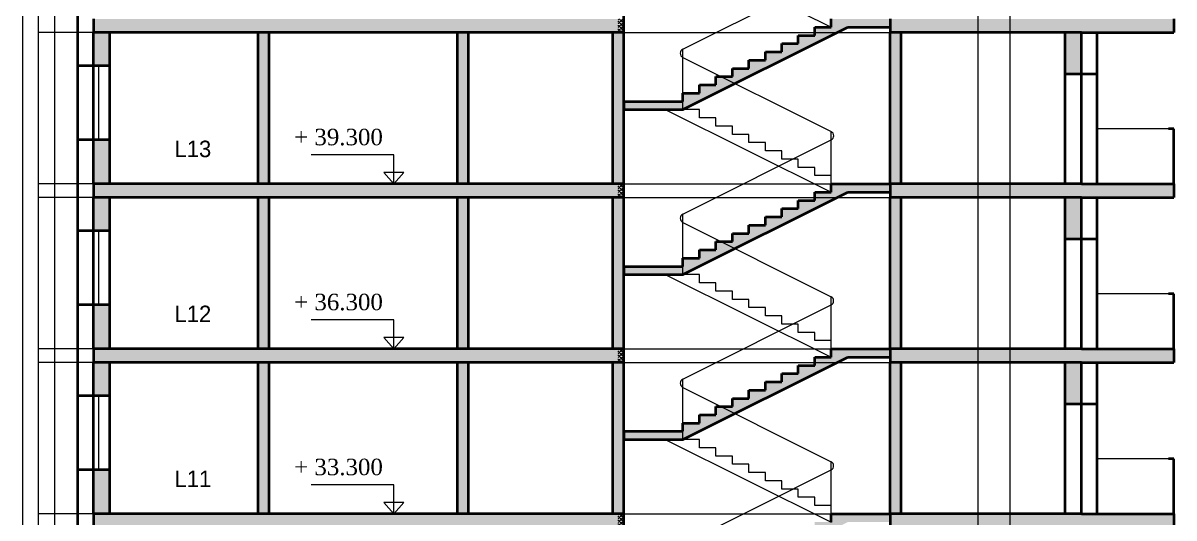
# Model space of a CAD drawing. Header units: millimetres. Extents: x 145836 to 266027, y 108786 to 206069.
# Drawn here: x 176096 to 186566, y 182861 to 187362 of the extents above; entities that cross this region are included whole.
import ezdxf

# ---------------------------------------------------------------- set-up
doc = ezdxf.new("R2010")
doc.units = ezdxf.units.MM
doc.layers.get('0').update_dxf_attribs({"color": 250})
doc.styles.get("Standard").update_dxf_attribs({"font": 'arial.ttf'})
pattern_1 = [(45, (-176411.04, 345645.308), (-16.8379802, 16.8379802), []), (45, (-176394.202, 345645.308), (-16.8379802, 16.8379802), [0, -23.8125])]
pattern_2 = [(45, (-176411.04, 347145.308), (-16.8379802, 16.8379802), []), (45, (-176394.202, 347145.308), (-16.8379802, 16.8379802), [0, -23.8125])]
pattern_3 = [(45, (-176411.04, 348645.308), (-16.8379802, 16.8379802), []), (45, (-176394.202, 348645.308), (-16.8379802, 16.8379802), [0, -23.8125])]
pattern_4 = [(45, (-176411.04, 350145.308), (-16.8379802, 16.8379802), []), (45, (-176394.202, 350145.308), (-16.8379802, 16.8379802), [0, -23.8125])]
pattern_5 = [(45, (-176411.04, 351645.308), (-16.8379802, 16.8379802), []), (45, (-176394.202, 351645.308), (-16.8379802, 16.8379802), [0, -23.8125])]

msp = doc.modelspace()

# ---------------------------------------------------------------- hatches: boundary and pattern name
at = {"lineweight": 20}
h = msp.add_hatch(dxfattribs=at)
h.set_pattern_fill('SACNCR', color=256, scale=10, style=0)
h.set_pattern_definition(pattern_5)
h.paths.add_polyline_path([(178286, 187399), (176736, 187399), (176736, 187274), (178286, 187274)])
h.paths.add_polyline_path([(180099, 187399), (178286, 187399), (178286, 187274), (180099, 187274)])
h.paths.add_polyline_path([(181511, 187399), (180099, 187399), (180099, 187274), (181511, 187274)])
h = msp.add_hatch(dxfattribs=at)
h.set_pattern_fill('SACNCR', color=256, scale=10, style=0)
h.set_pattern_definition(pattern_5)
h.paths.add_polyline_path([(181561, 187399), (181511, 187399), (181511, 187274), (181561, 187274)])
h = msp.add_hatch(dxfattribs=at)
h.set_pattern_fill('SACNCR', color=256, scale=10, style=0)
h.set_pattern_definition(pattern_1)
h.paths.add_polyline_path([(183449, 187399), (183449, 187324), (183299, 187324), (183299, 187274), (183499, 187274), (183599, 187324), (183986, 187324), (183986, 187399)])
h.paths.add_polyline_path([(183299, 187274), (183299, 187249), (183149, 187249), (183149, 187174), (182999, 187174), (182999, 187099), (182849, 187099), (182849, 187024), (182699, 187024), (182699, 186949), (182549, 186949), (182549, 186874), (182449, 186874), (182574, 186812), (183499, 187274)])
h.paths.add_polyline_path([(182574, 186812), (182449, 186874), (182399, 186874), (182399, 186799), (182249, 186799), (182249, 186724), (182099, 186724), (182099, 186649), (182099, 186574)])
h.paths.add_polyline_path([(182099, 186574), (182099, 186649), (181949, 186649), (181561, 186649), (181561, 186574)])
h = msp.add_hatch(dxfattribs=at)
h.set_pattern_fill('SACNCR', color=256, scale=10, style=0)
h.set_pattern_definition(pattern_1)
h.paths.add_polyline_path([(184036, 187399), (183986, 187399), (183986, 187274), (184036, 187274)])
h.paths.add_polyline_path([(184036, 187399), (184036, 187274), (184786, 187274), (184786, 187399)])
h.paths.add_polyline_path([(184786, 187274), (184936, 187274), (184936, 187399), (184786, 187399)])
h.paths.add_polyline_path([(184936, 187399), (184936, 187274), (185076, 187274), (185076, 187399)])
h.paths.add_polyline_path([(185076, 187399), (185076, 187274), (185726, 187274), (185726, 187399)])
h.paths.add_polyline_path([(186566, 187274), (186566, 187399), (185726, 187399), (185726, 187274)])
h = msp.add_hatch(color=256, dxfattribs=at)
h.paths.add_polyline_path([(176886, 187274), (176736, 187274), (176736, 186974), (176786, 186974), (176886, 186974)])
h.paths.add_polyline_path([(176886, 186299), (176736, 186299), (176736, 185899), (176886, 185899)])
h.paths.add_polyline_path([(178286, 185899), (178336, 185899), (178336, 187274), (178286, 187274)])
h.paths.add_polyline_path([(178236, 185899), (178286, 185899), (178286, 187274), (178236, 187274)])
h.paths.add_polyline_path([(180099, 187274), (180049, 187274), (180049, 185899), (180099, 185899)])
h.paths.add_polyline_path([(180149, 187274), (180099, 187274), (180099, 185899), (180149, 185899)])
h.paths.add_polyline_path([(181511, 187274), (181461, 187274), (181461, 185899), (181511, 185899)])
h.paths.add_polyline_path([(181511, 185899), (181561, 185899), (181561, 187274), (181511, 187274)])
h = msp.add_hatch(color=256, dxfattribs=at)
h.paths.add_polyline_path([(184036, 185899), (184086, 185899), (184086, 187274), (184036, 187274)])
h.paths.add_polyline_path([(184036, 187274), (183986, 187274), (183986, 185899), (184036, 185899)])
for points in [[(185576, 186899), (185726, 186899), (185726, 187274), (185576, 187274)], [(185576, 185399), (185726, 185399), (185726, 185774), (185576, 185774)], [(185726, 184274), (185576, 184274), (185576, 183899), (185726, 183899)]]:
    msp.add_hatch(color=256, dxfattribs=at).paths.add_polyline_path(points)
h = msp.add_hatch(dxfattribs=at)
h.set_pattern_fill('SACNCR', color=256, scale=10, style=0)
h.set_pattern_definition(pattern_4)
h.paths.add_polyline_path([(178286, 185899), (176736, 185899), (176736, 185774), (178286, 185774)])
h.paths.add_polyline_path([(180099, 185899), (178286, 185899), (178286, 185774), (180099, 185774)])
h.paths.add_polyline_path([(181511, 185899), (180099, 185899), (180099, 185774), (181511, 185774)])
h = msp.add_hatch(dxfattribs=at)
h.set_pattern_fill('SACNCR', color=256, scale=10, style=0)
h.set_pattern_definition(pattern_4)
h.paths.add_polyline_path([(181561, 185899), (181511, 185899), (181511, 185774), (181561, 185774)])
h = msp.add_hatch(dxfattribs=at)
h.set_pattern_fill('SACNCR', color=256, scale=10, style=0)
h.set_pattern_definition(pattern_1)
h.paths.add_polyline_path([(183599, 185824), (183986, 185824), (183986, 185899), (183449, 185899), (183449, 185824), (183299, 185824), (183299, 185774), (183499, 185774)])
h.paths.add_polyline_path([(183149, 185749), (183149, 185674), (182999, 185674), (182999, 185599), (182849, 185599), (182849, 185524), (182699, 185524), (182699, 185449), (182549, 185449), (182549, 185374), (182449, 185374), (182574, 185311), (183499, 185774), (183299, 185774), (183299, 185749)])
h.paths.add_polyline_path([(182574, 185311), (182449, 185374), (182399, 185374), (182399, 185299), (182249, 185299), (182249, 185224), (182099, 185224), (182099, 185149), (182099, 185074)])
h.paths.add_polyline_path([(182099, 185074), (182099, 185149), (181949, 185149), (181561, 185149), (181561, 185074)])
h = msp.add_hatch(dxfattribs=at)
h.set_pattern_fill('SACNCR', color=256, scale=10, style=0)
h.set_pattern_definition(pattern_1)
h.paths.add_polyline_path([(186566, 185774), (186566, 185899), (185726, 185899), (185726, 185774)])
h.paths.add_polyline_path([(185726, 185774), (185726, 185899), (185076, 185899), (185076, 185774)])
h.paths.add_polyline_path([(184936, 185774), (185076, 185774), (185076, 185899), (184936, 185899)])
h.paths.add_polyline_path([(184786, 185774), (184936, 185774), (184936, 185899), (184786, 185899)])
h.paths.add_polyline_path([(184786, 185774), (184786, 185899), (184036, 185899), (184036, 185774)])
h.paths.add_polyline_path([(184036, 185899), (183986, 185899), (183986, 185774), (184036, 185774)])
h = msp.add_hatch(color=256, dxfattribs=at)
h.paths.add_polyline_path([(176736, 185474), (176786, 185474), (176886, 185474), (176886, 185774), (176736, 185774)])
h.paths.add_polyline_path([(176886, 184799), (176736, 184799), (176736, 184399), (176886, 184399)])
h.paths.add_polyline_path([(178286, 185774), (178236, 185774), (178236, 184399), (178286, 184399)])
h.paths.add_polyline_path([(178336, 185774), (178286, 185774), (178286, 184399), (178336, 184399)])
h.paths.add_polyline_path([(180049, 184399), (180099, 184399), (180099, 185774), (180049, 185774)])
h.paths.add_polyline_path([(180149, 185774), (180099, 185774), (180099, 184399), (180149, 184399)])
h.paths.add_polyline_path([(181561, 185774), (181511, 185774), (181511, 184399), (181561, 184399)])
h.paths.add_polyline_path([(181511, 185774), (181461, 185774), (181461, 184399), (181511, 184399)])
h = msp.add_hatch(color=256, dxfattribs=at)
h.paths.add_polyline_path([(184086, 185774), (184036, 185774), (184036, 184399), (184086, 184399)])
h.paths.add_polyline_path([(184036, 185774), (183986, 185774), (183986, 184399), (184036, 184399)])
h = msp.add_hatch(dxfattribs=at)
h.set_pattern_fill('SACNCR', color=256, scale=10, style=0)
h.set_pattern_definition(pattern_3)
h.paths.add_polyline_path([(178286, 184399), (176736, 184399), (176736, 184274), (178286, 184274)])
h.paths.add_polyline_path([(180099, 184399), (178286, 184399), (178286, 184274), (180099, 184274)])
h.paths.add_polyline_path([(181511, 184399), (180099, 184399), (180099, 184274), (181511, 184274)])
h = msp.add_hatch(dxfattribs=at)
h.set_pattern_fill('SACNCR', color=256, scale=10, style=0)
h.set_pattern_definition(pattern_3)
h.paths.add_polyline_path([(181561, 184399), (181511, 184399), (181511, 184274), (181561, 184274)])
h = msp.add_hatch(dxfattribs=at)
h.set_pattern_fill('SACNCR', color=256, scale=10, style=0)
h.set_pattern_definition(pattern_1)
h.paths.add_polyline_path([(183449, 184399), (183449, 184398), (183449, 184324), (183299, 184324), (183299, 184274), (183499, 184274), (183599, 184324), (183986, 184324), (183986, 184399)])
h.paths.add_polyline_path([(183299, 184274), (183299, 184249), (183149, 184249), (183149, 184174), (182999, 184174), (182999, 184099), (182849, 184099), (182849, 184024), (182699, 184024), (182699, 183949), (182549, 183949), (182549, 183874), (182449, 183874), (182574, 183811), (183499, 184274)])
h.paths.add_polyline_path([(182574, 183811), (182449, 183874), (182399, 183874), (182399, 183799), (182249, 183799), (182249, 183724), (182099, 183724), (182099, 183649), (182099, 183574)])
h.paths.add_polyline_path([(182099, 183574), (182099, 183649), (181949, 183649), (181561, 183649), (181561, 183574)])
h = msp.add_hatch(dxfattribs=at)
h.set_pattern_fill('SACNCR', color=256, scale=10, style=0)
h.set_pattern_definition(pattern_1)
h.paths.add_polyline_path([(183986, 184274), (184036, 184274), (184036, 184399), (183986, 184399)])
h.paths.add_polyline_path([(184036, 184399), (184036, 184274), (184786, 184274), (184786, 184399)])
h.paths.add_polyline_path([(184936, 184399), (184786, 184399), (184786, 184274), (184936, 184274)])
h.paths.add_polyline_path([(184936, 184399), (184936, 184274), (185076, 184274), (185076, 184399)])
h.paths.add_polyline_path([(185076, 184399), (185076, 184274), (185726, 184274), (185726, 184399)])
h.paths.add_polyline_path([(185726, 184399), (185726, 184274), (186566, 184274), (186566, 184399)])
h = msp.add_hatch(color=256, dxfattribs=at)
h.paths.add_polyline_path([(176736, 183974), (176786, 183974), (176886, 183974), (176886, 184274), (176736, 184274)])
h.paths.add_polyline_path([(176736, 182899), (176886, 182899), (176886, 183299), (176736, 183299)])
h.paths.add_polyline_path([(178286, 184274), (178236, 184274), (178236, 182899), (178286, 182899)])
h.paths.add_polyline_path([(178286, 182899), (178336, 182899), (178336, 184274), (178286, 184274)])
h.paths.add_polyline_path([(180049, 182899), (180099, 182899), (180099, 184274), (180049, 184274)])
h.paths.add_polyline_path([(180149, 184274), (180099, 184274), (180099, 182899), (180149, 182899)])
h.paths.add_polyline_path([(181461, 182899), (181511, 182899), (181511, 184274), (181461, 184274)])
h.paths.add_polyline_path([(181511, 182899), (181561, 182899), (181561, 184274), (181511, 184274)])
h = msp.add_hatch(color=256, dxfattribs=at)
h.paths.add_polyline_path([(184086, 184274), (184036, 184274), (184036, 182899), (184086, 182899)])
h.paths.add_polyline_path([(184036, 184274), (183986, 184274), (183986, 182899), (184036, 182899)])
h = msp.add_hatch(dxfattribs=at)
h.set_pattern_fill('SACNCR', color=256, scale=10, style=0)
h.set_pattern_definition(pattern_2)
h.paths.add_polyline_path([(178286, 182899), (176736, 182899), (176736, 182774), (178286, 182774)])
h.paths.add_polyline_path([(180099, 182899), (178286, 182899), (178286, 182774), (180099, 182774)])
h.paths.add_polyline_path([(181511, 182899), (180099, 182899), (180099, 182774), (181511, 182774)])
h = msp.add_hatch(dxfattribs=at)
h.set_pattern_fill('SACNCR', color=256, scale=10, style=0)
h.set_pattern_definition(pattern_2)
h.paths.add_polyline_path([(181561, 182899), (181511, 182899), (181511, 182774), (181561, 182774)])
h = msp.add_hatch(dxfattribs=at)
h.set_pattern_fill('SACNCR', color=256, scale=10, style=0)
h.set_pattern_definition(pattern_1)
h.paths.add_polyline_path([(183449, 182824), (183299, 182824), (183299, 182774), (183499, 182774), (183599, 182824), (183986, 182824), (183986, 182899), (183449, 182899), (183449, 182898)])
h.paths.add_polyline_path([(182574, 182312), (183499, 182774), (183299, 182774), (183299, 182749), (183149, 182749), (183149, 182674), (182999, 182674), (182999, 182599), (182849, 182599), (182849, 182524), (182699, 182524), (182699, 182449), (182549, 182449), (182549, 182374), (182449, 182374)])
h.paths.add_polyline_path([(182099, 182074), (182574, 182312), (182449, 182374), (182399, 182374), (182399, 182299), (182249, 182299), (182249, 182224), (182099, 182224), (182099, 182149)])
h.paths.add_polyline_path([(182099, 182149), (181949, 182149), (181561, 182149), (181561, 182074), (182099, 182074)])
h = msp.add_hatch(dxfattribs=at)
h.set_pattern_fill('SACNCR', color=256, scale=10, style=0)
h.set_pattern_definition(pattern_1)
h.paths.add_polyline_path([(185726, 182899), (185726, 182774), (186566, 182774), (186566, 182899)])
h.paths.add_polyline_path([(185076, 182899), (185076, 182774), (185726, 182774), (185726, 182899)])
h.paths.add_polyline_path([(184936, 182899), (184936, 182774), (185076, 182774), (185076, 182899)])
h.paths.add_polyline_path([(184786, 182899), (184786, 182774), (184936, 182774), (184936, 182899)])
h.paths.add_polyline_path([(184036, 182899), (184036, 182774), (184786, 182774), (184786, 182899)])
h.paths.add_polyline_path([(184036, 182899), (183986, 182899), (183986, 182774), (184036, 182774)])

# ---------------------------------------------------------------- linework, layer by layer
for p, q in [((176096, 165849), (176096, 201249)), ((176236, 165049), (176236, 201249)), ((176386, 165049), (176386, 201249)), ((184786, 165049), (184786, 201249)), ((185076, 165049), (185076, 201249)), ((181938, 188074), (183449, 187324)), ((182099, 187125), (183449, 187799)), ((176736, 187274), (176236, 187274)), ((181561, 187274), (183986, 187274)), ((182099, 186649), (182099, 187124)), ((182099, 187049), (183449, 186374)), ((176736, 186974), (176786, 186974)), ((182099, 186649), (181949, 186649)), ((182099, 186574), (182099, 186649)), ((181938, 186574), (183449, 185824)), ((182249, 186574), (182099, 186574)), ((182249, 186499), (182249, 186574)), ((182399, 186499), (182249, 186499)), ((182399, 186424), (182399, 186499)), ((182549, 186424), (182399, 186424)), ((182549, 186349), (182549, 186424)), ((183449, 185899), (183449, 186374)), ((186516, 186399), (185866, 186399)), ((176736, 186299), (176786, 186299)), ((182099, 185624), (183449, 186300)), ((182699, 186349), (182549, 186349)), ((182699, 186274), (182699, 186349)), ((182849, 186274), (182699, 186274)), ((182849, 186199), (182849, 186274)), ((182999, 186199), (182849, 186199)), ((182999, 186124), (182999, 186199)), ((183149, 186124), (182999, 186124)), ((183149, 186049), (183149, 186124)), ((183299, 186049), (183149, 186049)), ((183299, 185974), (183299, 186049)), ((183449, 185974), (183299, 185974)), ((183449, 185899), (183449, 185974)), ((176736, 185899), (176236, 185899)), ((181561, 185899), (183986, 185899)), ((176736, 185774), (176236, 185774)), ((181561, 185774), (183986, 185774)), ((182099, 185149), (182099, 185624)), ((182099, 185549), (183449, 184873)), ((176736, 185474), (176786, 185474)), ((182099, 185149), (181949, 185149)), ((182099, 185074), (182099, 185149)), ((181938, 185074), (183449, 184324)), ((182249, 185074), (182099, 185074)), ((182249, 184999), (182249, 185074)), ((182399, 184999), (182249, 184999)), ((182399, 184924), (182399, 184999)), ((182549, 184924), (182399, 184924)), ((182549, 184849), (182549, 184924)), ((176736, 184799), (176786, 184799)), ((182099, 184124), (183449, 184798)), ((182699, 184849), (182549, 184849)), ((182699, 184774), (182699, 184849)), ((183449, 184398), (183449, 184873)), ((186516, 184899), (185866, 184899)), ((182849, 184774), (182699, 184774)), ((182849, 184699), (182849, 184774)), ((182999, 184699), (182849, 184699)), ((182999, 184624), (182999, 184699)), ((183149, 184624), (182999, 184624)), ((183149, 184549), (183149, 184624)), ((183299, 184549), (183149, 184549)), ((183299, 184474), (183299, 184549)), ((176736, 184399), (176236, 184399)), ((181561, 184399), (183986, 184399)), ((183449, 184474), (183299, 184474)), ((183449, 184399), (183449, 184474)), ((176736, 184274), (176236, 184274)), ((181561, 184274), (183986, 184274)), ((182099, 183649), (182099, 184124)), ((176736, 183974), (176786, 183974)), ((182099, 184049), (183449, 183373)), ((182099, 183649), (181949, 183649)), ((182099, 183574), (182099, 183649)), ((181938, 183574), (183449, 182824)), ((182249, 183574), (182099, 183574)), ((182249, 183499), (182249, 183574)), ((182399, 183499), (182249, 183499)), ((182399, 183424), (182399, 183499)), ((182549, 183424), (182399, 183424)), ((182549, 183349), (182549, 183424)), ((182699, 183349), (182549, 183349)), ((182699, 183274), (182699, 183349)), ((183449, 182898), (183449, 183373)), ((186516, 183399), (185866, 183399)), ((176736, 183299), (176786, 183299)), ((182099, 182624), (183449, 183299)), ((182849, 183274), (182699, 183274)), ((182849, 183199), (182849, 183274)), ((182999, 183199), (182849, 183199)), ((182999, 183124), (182999, 183199)), ((183149, 183124), (182999, 183124)), ((183149, 183049), (183149, 183124)), ((183299, 183049), (183149, 183049)), ((183299, 182974), (183299, 183049)), ((183449, 182974), (183299, 182974)), ((183449, 182899), (183449, 182974)), ((176736, 182899), (176236, 182899)), ((181561, 182899), (183986, 182899))]:
    msp.add_line(p, q, dxfattribs=at)
at = {"lineweight": 40}
for p, q in [((176596, 187274), (176596, 188774)), ((181561, 187274), (181561, 188774)), ((176736, 187399), (176736, 187274)), ((182099, 186574), (183599, 187324)), ((183299, 187249), (183299, 187324)), ((183299, 187324), (183449, 187324)), ((183449, 187324), (183449, 187399)), ((183599, 187324), (183986, 187324)), ((183986, 187399), (183986, 187274)), ((186566, 187399), (186566, 187274)), ((176596, 185774), (176596, 187274)), ((181561, 187274), (176736, 187274)), ((176736, 185899), (176736, 187274)), ((176886, 185899), (176886, 187274)), ((178236, 185899), (178236, 187274)), ((178336, 185899), (178336, 187274)), ((180049, 185899), (180049, 187274)), ((180149, 185899), (180149, 187274)), ((181461, 185899), (181461, 187274)), ((181561, 185774), (181561, 187274)), ((183149, 187174), (183149, 187249)), ((183149, 187249), (183299, 187249)), ((183986, 185899), (183986, 187274)), ((185726, 187274), (183986, 187274)), ((184086, 185899), (184086, 187274)), ((185576, 185899), (185576, 187274)), ((185726, 185899), (185726, 187274)), ((185726, 187274), (186566, 187274)), ((185868, 185899), (185868, 187274)), ((182849, 187024), (182849, 187099)), ((182849, 187099), (182999, 187099)), ((182999, 187099), (182999, 187174)), ((182999, 187174), (183149, 187174)), ((182699, 186949), (182699, 187024)), ((182699, 187024), (182849, 187024)), ((176596, 186974), (176886, 186974)), ((182549, 186874), (182549, 186949)), ((182549, 186949), (182699, 186949)), ((185576, 186899), (185866, 186899)), ((182249, 186724), (182249, 186799)), ((182249, 186799), (182399, 186799)), ((182399, 186799), (182399, 186874)), ((182399, 186874), (182549, 186874)), ((182099, 186649), (182099, 186724)), ((182099, 186724), (182249, 186724)), ((181561, 186649), (182099, 186649)), ((181561, 186649), (181561, 186574)), ((181561, 186574), (182099, 186574)), ((186566, 186399), (186516, 186399)), ((186566, 185899), (186566, 186399)), ((176886, 186299), (176596, 186299)), ((181561, 185899), (176736, 185899)), ((176736, 185899), (176736, 185774)), ((183449, 185824), (183449, 185899)), ((183449, 185899), (183986, 185899)), ((185726, 185899), (183986, 185899)), ((183986, 185899), (183986, 185774)), ((185726, 185899), (186566, 185899)), ((186566, 185899), (186566, 185774)), ((176596, 184274), (176596, 185774)), ((181561, 185774), (176736, 185774)), ((176736, 184399), (176736, 185774)), ((176886, 184399), (176886, 185774)), ((178236, 184399), (178236, 185774)), ((178336, 184399), (178336, 185774)), ((180049, 184399), (180049, 185774)), ((180149, 184399), (180149, 185774)), ((181461, 184399), (181461, 185774)), ((181561, 184274), (181561, 185774)), ((182099, 185074), (183599, 185824)), ((183149, 185674), (183149, 185749)), ((183149, 185749), (183299, 185749)), ((183299, 185749), (183299, 185824)), ((183299, 185824), (183449, 185824)), ((183599, 185824), (183986, 185824)), ((183986, 184399), (183986, 185774)), ((185726, 185774), (183986, 185774)), ((184086, 184399), (184086, 185774)), ((185576, 184399), (185576, 185774)), ((185726, 184399), (185726, 185774)), ((185726, 185774), (186566, 185774)), ((185868, 184399), (185868, 185774)), ((182999, 185599), (182999, 185674)), ((182999, 185674), (183149, 185674)), ((182849, 185524), (182849, 185599)), ((182849, 185599), (182999, 185599)), ((176596, 185474), (176886, 185474)), ((182549, 185374), (182549, 185449)), ((182549, 185449), (182699, 185449)), ((182699, 185449), (182699, 185524)), ((182699, 185524), (182849, 185524)), ((182399, 185299), (182399, 185374)), ((182399, 185374), (182549, 185374)), ((185576, 185399), (185866, 185399)), ((182099, 185149), (182099, 185224)), ((182099, 185224), (182249, 185224)), ((182249, 185224), (182249, 185299)), ((182249, 185299), (182399, 185299)), ((181561, 185149), (182099, 185149)), ((181561, 185149), (181561, 185074)), ((181561, 185074), (182099, 185074)), ((176886, 184799), (176596, 184799)), ((186566, 184899), (186516, 184899)), ((186566, 184399), (186566, 184899)), ((181561, 184399), (176736, 184399)), ((176736, 184399), (176736, 184274)), ((183449, 184324), (183449, 184399)), ((183449, 184399), (183986, 184399)), ((185726, 184399), (183986, 184399)), ((183986, 184399), (183986, 184274)), ((185726, 184399), (186566, 184399)), ((186566, 184399), (186566, 184274)), ((176596, 182774), (176596, 184274)), ((181561, 184274), (176736, 184274)), ((176736, 182899), (176736, 184274)), ((176886, 182899), (176886, 184274)), ((178236, 182899), (178236, 184274)), ((178336, 182899), (178336, 184274)), ((180049, 182899), (180049, 184274)), ((180149, 182899), (180149, 184274)), ((181461, 182899), (181461, 184274)), ((181561, 182774), (181561, 184274)), ((182099, 183574), (183599, 184324)), ((183299, 184249), (183299, 184324)), ((183299, 184324), (183449, 184324)), ((183599, 184324), (183986, 184324)), ((183986, 182899), (183986, 184274)), ((185726, 184274), (183986, 184274)), ((184086, 182899), (184086, 184274)), ((185576, 182899), (185576, 184274)), ((185726, 182899), (185726, 184274)), ((185726, 184274), (186566, 184274)), ((185868, 182899), (185868, 184274)), ((182999, 184099), (182999, 184174)), ((182999, 184174), (183149, 184174)), ((183149, 184174), (183149, 184249)), ((183149, 184249), (183299, 184249)), ((182849, 184024), (182849, 184099)), ((182849, 184099), (182999, 184099)), ((176596, 183974), (176886, 183974)), ((182699, 183949), (182699, 184024)), ((182699, 184024), (182849, 184024)), ((182399, 183799), (182399, 183874)), ((182399, 183874), (182549, 183874)), ((182549, 183874), (182549, 183949)), ((182549, 183949), (182699, 183949)), ((185576, 183899), (185866, 183899)), ((182249, 183724), (182249, 183799)), ((182249, 183799), (182399, 183799)), ((181561, 183649), (182099, 183649)), ((181561, 183649), (181561, 183574)), ((182099, 183649), (182099, 183724)), ((182099, 183724), (182249, 183724)), ((181561, 183574), (182099, 183574)), ((186566, 183399), (186516, 183399)), ((186566, 182899), (186566, 183399)), ((176886, 183299), (176596, 183299)), ((181561, 182899), (176736, 182899)), ((176736, 182899), (176736, 182774)), ((183449, 182824), (183449, 182899)), ((183449, 182899), (183986, 182899)), ((185726, 182899), (183986, 182899)), ((183986, 182899), (183986, 182774)), ((185726, 182899), (186566, 182899)), ((186566, 182899), (186566, 182774))]:
    msp.add_line(p, q, dxfattribs=at)
at = {"lineweight": 13}
for p, q in [((176736, 186299), (176736, 186974)), ((176786, 186299), (176786, 186974)), ((179471, 186163), (178719, 186163)), ((179471, 185899), (179471, 186163)), ((179471, 185899), (179380, 186002)), ((179562, 186002), (179380, 186002)), ((179471, 185899), (179562, 186002)), ((176736, 184799), (176736, 185474)), ((176786, 184799), (176786, 185474)), ((179471, 184663), (178719, 184663)), ((179471, 184399), (179471, 184663)), ((179471, 184399), (179380, 184502)), ((179562, 184502), (179380, 184502)), ((179471, 184399), (179562, 184502)), ((176736, 183299), (176736, 183974)), ((176786, 183299), (176786, 183974)), ((179471, 183163), (178719, 183163)), ((179471, 182899), (179471, 183163)), ((179471, 182899), (179380, 183002)), ((179562, 183002), (179380, 183002)), ((179471, 182899), (179562, 183002))]:
    msp.add_line(p, q, dxfattribs=at)
at = {"lineweight": 20}
for centre, radius, start, end in [((182115, 187087), 40.8, 113.096, 246.904), ((183428, 186337), 43.1, 299.4638, 60.5362), ((182115, 185587), 40.8, 113.096, 246.904), ((183428, 184836), 42.6, 299.1049, 60.8951), ((182115, 184087), 40.8, 113.096, 246.904), ((183428, 183336), 42.6, 299.1049, 60.8951)]:
    msp.add_arc(centre, radius, start, end, dxfattribs=at)

# ---------------------------------------------------------------- texts
at = {"lineweight": 20, "char_height": 150}
for s, insert, width, attachment_point in [('{\\fTimes New Roman|b0|i0|c0|p18;+ 39\\fTimes New Roman|b0|i0|c0|p18;.3\\fTimes New Roman|b0|i0|c0|p18;00}', (179370, 186400), 823.46, 3), ('\\pt1050;{\\fMS Reference Sans Serif|b0|i0|c0|p34;L13}', (177474, 186292), 443.64, 1), ('{\\fTimes New Roman|b0|i0|c0|p18;+ 36\\fTimes New Roman|b0|i0|c0|p18;.3\\fTimes New Roman|b0|i0|c0|p18;00}', (179370, 184900), 823.46, 3), ('\\pt1050;{\\fMS Reference Sans Serif|b0|i0|c0|p34;L12}', (177474, 184792), 443.64, 1), ('{\\fTimes New Roman|b0|i0|c0|p18;+ 33\\fTimes New Roman|b0|i0|c0|p18;.3\\fTimes New Roman|b0|i0|c0|p18;00}', (179370, 183400), 823.46, 3), ('\\pt1050;{\\fMS Reference Sans Serif|b0|i0|c0|p34;L11}', (177474, 183292), 443.64, 1)]:
    msp.add_mtext(s, dxfattribs=dict(at, insert=insert, width=width, attachment_point=attachment_point))

doc.saveas('drawing.dxf')
